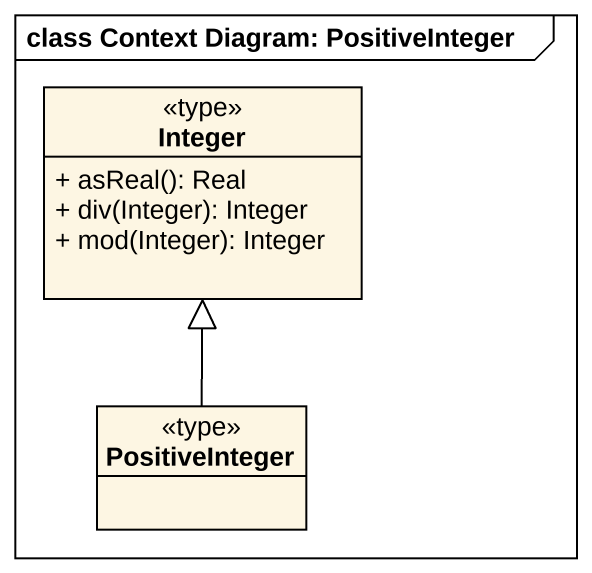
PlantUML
@startuml
mainframe class Context Diagram: PositiveInteger
hide circle
hide empty members
skinparam classAttributeIconSize 0
class Integer <<type>> {
  + asReal(): Real
  + div(Integer): Integer
  + mod(Integer): Integer
}
class PositiveInteger <<type>>
PositiveInteger -up-|> Integer
@enduml
